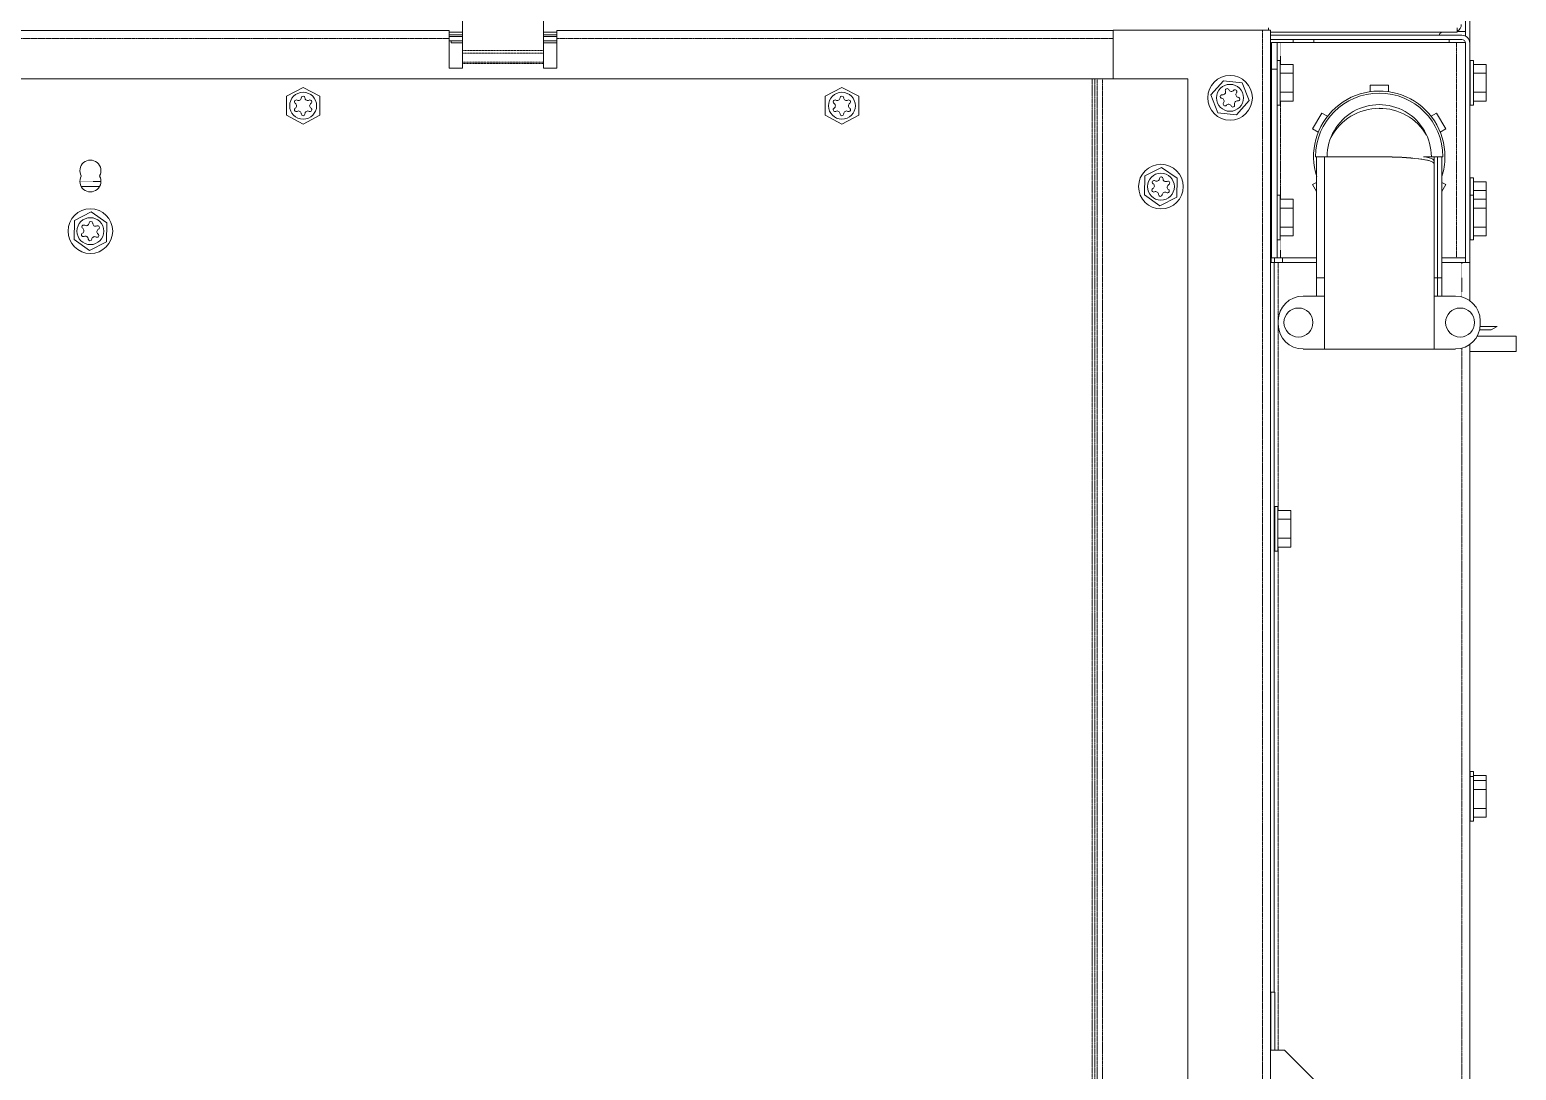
# Model space of a CAD drawing. Header units: millimetres. Extents: x 60499 to 556746, y 248297 to 497145.
# Drawn here: x 197580 to 209166, y 451519 to 459628 of the extents above; entities that cross this region are included whole.
import ezdxf

# ---------------------------------------------------------------- set-up
doc = ezdxf.new("R2010")
doc.units = ezdxf.units.MM
doc.linetypes.add('PHANTOM', pattern=[20, 10, -2, 2, -2, 2, -2])

msp = doc.modelspace()

# ---------------------------------------------------------------- linework, layer by layer
at = {"color": 7, "lineweight": 13, "ltscale": 0.018546}
for p, q in [((200954, 460090), (200954, 459467)), ((201584, 460090), (201584, 459467))]:
    msp.add_line(p, q, dxfattribs=at)
at = {"color": 7, "lineweight": 13, "ltscale": 0.012852}
msp.add_line((208770, 460009), (208770, 459577), dxfattribs=at)
at = {"color": 7, "lineweight": 13, "ltscale": 0.014499}
msp.add_line((208803, 460009), (208803, 459522), dxfattribs=at)
at = {"color": 7, "lineweight": 13, "ltscale": 0.03937}
for p, q in [((200849, 459622), (194131, 459622)), ((206024, 459622), (201689, 459622)), ((206024, 459623), (207187, 459623)), ((207250, 459623), (207250, 442440)), ((207250, 459609), (208704, 459609)), ((207250, 459584), (208741, 459584)), ((207250, 459551), (208741, 459551)), ((207328, 459529), (208701, 459529)), ((207328, 459529), (208701, 459529)), ((208741, 459585), (207587, 459585)), ((208770, 457849), (208770, 459529)), ((208770, 457814), (208770, 459522)), ((208803, 457814), (208803, 459522)), ((207259, 457849), (207259, 459319)), ((207302, 459319), (207302, 457849)), ((190444, 459245), (205861, 459245)), ((205941, 459245), (206606, 459245)), ((206606, 459245), (206606, 443077)), ((207255, 459135), (207255, 458429)), ((207610, 458638), (207610, 457693)), ((207670, 457693), (207670, 458638)), ((208526, 458638), (208526, 457693)), ((208551, 457552), (208551, 458638)), ((208586, 457693), (208586, 458638)), ((207280, 452128), (207280, 457814)), ((208526, 457139), (207670, 457139)), ((208803, 457175), (208803, 441488))]:
    msp.add_line(p, q, dxfattribs=at)
at = {"color": 7, "lineweight": 13, "ltscale": 0.001865}
for p, q in [((200849, 459622), (200849, 459559)), ((201689, 459622), (201689, 459559)), ((207187, 459623), (207250, 459623))]:
    msp.add_line(p, q, dxfattribs=at)
at = {"color": 7, "lineweight": 13, "ltscale": 0.01125}
msp.add_line((206024, 459623), (206024, 459245), dxfattribs=at)
at = {"color": 7, "linetype": 'PHANTOM', "lineweight": 13, "ltscale": 0.03937}
for p, q in [((207187, 459623), (207187, 442440)), ((200849, 459559), (194131, 459560)), ((206024, 459559), (201689, 459559)), ((208701, 457849), (208701, 459529)), ((205861, 459245), (205861, 443077)), ((205880, 459245), (205880, 443077)), ((205900, 443077), (205900, 459245)), ((205941, 443077), (205941, 459245)), ((207328, 459071), (207328, 458307)), ((207309, 455882), (207309, 457814)), ((208741, 457146), (208741, 441393)), ((207309, 451676), (207309, 455596))]:
    msp.add_line(p, q, dxfattribs=at)
at = {"color": 7, "lineweight": 13, "ltscale": 0.000577551}
msp.add_line((207235, 459623), (207235, 459642), dxfattribs=at)
at = {"color": 7, "lineweight": 13, "ltscale": 0.000999991}
msp.add_line((208704, 459609), (208704, 459642), dxfattribs=at)
at = {"color": 7, "lineweight": 13, "ltscale": 0.001962}
msp.add_line((208770, 459613), (208704, 459613), dxfattribs=at)
msp.add_line((208770, 459613), (208704, 459613), dxfattribs=at)
at = {"color": 7, "lineweight": 13, "ltscale": 0.003125}
for p, q in [((200849, 459609), (200954, 459609)), ((200849, 459589), (200954, 459589)), ((200954, 459575), (200849, 459575)), ((200849, 459542), (200954, 459542)), ((201584, 459609), (201689, 459609)), ((201584, 459589), (201689, 459589)), ((201689, 459575), (201584, 459575)), ((201584, 459542), (201689, 459542)), ((200849, 459328), (200954, 459328)), ((201584, 459328), (201689, 459328))]:
    msp.add_line(p, q, dxfattribs=at)
at = {"color": 7, "lineweight": 13, "ltscale": 0.006885}
for p, q in [((200849, 459559), (200849, 459328)), ((201689, 459559), (201689, 459328))]:
    msp.add_line(p, q, dxfattribs=at)
at = {"color": 7, "lineweight": 13, "ltscale": 0.000488642}
msp.add_line((200865, 459526), (200865, 459542), dxfattribs=at)
at = {"color": 7, "lineweight": 13, "ltscale": 0.005312}
msp.add_line((207428, 459585), (207250, 459585), dxfattribs=at)
at = {"color": 7, "lineweight": 13, "ltscale": 2.31886e-05}
for p, q in [((207250, 459585), (207250, 459584)), ((208741, 459585), (208741, 459584))]:
    msp.add_line(p, q, dxfattribs=at)
at = {"color": 7, "lineweight": 13, "ltscale": 0.000989959}
msp.add_line((207250, 459584), (207250, 459551), dxfattribs=at)
at = {"color": 7, "lineweight": 13, "ltscale": 0.006911}
msp.add_line((207255, 459526), (207255, 459293), dxfattribs=at)
at = {"color": 7, "lineweight": 13, "ltscale": 1.08133e-06}
for p, q in [((207259, 459529), (207259, 459529)), ((207302, 459529), (207302, 459529))]:
    msp.add_line(p, q, dxfattribs=at)
at = {"color": 7, "lineweight": 13, "ltscale": 0.006251}
for p, q in [((207259, 459529), (207259, 459319)), ((207302, 459529), (207302, 459319))]:
    msp.add_line(p, q, dxfattribs=at)
at = {"color": 7, "lineweight": 13, "ltscale": 0.0013}
for p, q in [((207302, 459529), (207259, 459529)), ((207302, 459319), (207259, 459319)), ((207259, 457849), (207302, 457849))]:
    msp.add_line(p, q, dxfattribs=at)
at = {"color": 7, "linetype": 'PHANTOM', "lineweight": 13, "ltscale": 0.005126}
msp.add_line((207328, 459529), (207328, 459357), dxfattribs=at)
at = {"color": 7, "lineweight": 13, "ltscale": 0.000660273}
for p, q in [((207428, 459551), (207428, 459529)), ((207587, 459551), (207587, 459529)), ((208644, 459529), (208644, 459551))]:
    msp.add_line(p, q, dxfattribs=at)
at = {"color": 7, "lineweight": 13, "ltscale": 0.001273}
msp.add_line((208727, 459529), (208769, 459529), dxfattribs=at)
at = {"color": 7, "lineweight": 13, "ltscale": 2.10259e-06}
msp.add_line((208727, 459529), (208727, 459529), dxfattribs=at)
at = {"color": 7, "lineweight": 13, "ltscale": 0.000637865}
for p, q in [((200954, 459467), (200954, 459445)), ((201584, 459467), (201584, 459445))]:
    msp.add_line(p, q, dxfattribs=at)
at = {"color": 7, "linetype": 'PHANTOM', "lineweight": 13, "ltscale": 0.01875}
for p, q in [((201584, 459467), (200954, 459467)), ((201584, 459445), (200954, 459445)), ((200954, 459375), (201584, 459375)), ((200954, 459365), (201584, 459365))]:
    msp.add_line(p, q, dxfattribs=at)
at = {"color": 7, "lineweight": 13, "ltscale": 0.002087}
for p, q in [((200954, 459445), (200954, 459375)), ((201584, 459445), (201584, 459375))]:
    msp.add_line(p, q, dxfattribs=at)
at = {"color": 7, "lineweight": 13, "ltscale": 0.000737468}
for p, q in [((207302, 459388), (207327, 459388)), ((207302, 459040), (207327, 459040)), ((207302, 458338), (207327, 458338)), ((207302, 457990), (207327, 457990))]:
    msp.add_line(p, q, dxfattribs=at)
at = {"color": 7, "lineweight": 13, "ltscale": 0.005178}
for p, q in [((207327, 459214), (207327, 459388)), ((208832, 459214), (208832, 459388)), ((207327, 458164), (207327, 458338)), ((208832, 458164), (208832, 458338)), ((208832, 453633), (208832, 453807))]:
    msp.add_line(p, q, dxfattribs=at)
at = {"color": 7, "lineweight": 13, "ltscale": 0.001518}
for p, q in [((208806, 459388), (208806, 459337)), ((208806, 458338), (208806, 458287)), ((208832, 453797), (208832, 453848)), ((208806, 453807), (208806, 453756))]:
    msp.add_line(p, q, dxfattribs=at)
at = {"color": 7, "lineweight": 13, "ltscale": 0.000762579}
for p, q in [((208806, 459388), (208832, 459388)), ((208806, 459040), (208832, 459040)), ((208806, 458474), (208832, 458474)), ((208806, 458338), (208832, 458338)), ((208806, 457991), (208832, 457991)), ((208806, 453848), (208832, 453848)), ((208806, 453807), (208832, 453807)), ((208806, 453459), (208832, 453459))]:
    msp.add_line(p, q, dxfattribs=at)
at = {"color": 7, "lineweight": 13, "ltscale": 0.000299289}
msp.add_line((200954, 459365), (200954, 459375), dxfattribs=at)
at = {"color": 7, "lineweight": 13, "ltscale": 0.001096}
for p, q in [((200954, 459328), (200954, 459365)), ((201584, 459365), (201584, 459328))]:
    msp.add_line(p, q, dxfattribs=at)
at = {"color": 7, "lineweight": 13, "ltscale": 0.000299228}
msp.add_line((201584, 459365), (201584, 459375), dxfattribs=at)
at = {"color": 7, "lineweight": 13, "ltscale": 0.000262523}
for p, q in [((207259, 459293), (207250, 459293)), ((207259, 459135), (207250, 459135)), ((207259, 458244), (207250, 458244)), ((207259, 458085), (207250, 458085))]:
    msp.add_line(p, q, dxfattribs=at)
at = {"color": 7, "lineweight": 13, "ltscale": 0.003}
for p, q in [((207327, 459357), (207428, 459357)), ((207327, 459288), (207428, 459288)), ((208832, 459357), (208932, 459357)), ((208832, 459288), (208932, 459288)), ((207327, 459140), (207428, 459140)), ((207327, 459071), (207428, 459071)), ((208832, 459140), (208932, 459140)), ((208832, 459071), (208932, 459071)), ((208832, 458442), (208932, 458442)), ((208832, 458374), (208932, 458374)), ((207327, 458307), (207428, 458307)), ((207327, 458238), (207428, 458238)), ((208832, 458307), (208932, 458307)), ((208832, 458238), (208932, 458238)), ((207327, 458090), (207428, 458090)), ((207327, 458022), (207428, 458022)), ((208832, 458090), (208932, 458090)), ((208832, 458022), (208932, 458022)), ((207308, 455882), (207409, 455882)), ((207308, 455813), (207409, 455813)), ((207308, 455665), (207409, 455665)), ((207308, 455596), (207409, 455596)), ((208832, 453817), (208932, 453817)), ((208832, 453776), (208932, 453776)), ((208832, 453707), (208932, 453707)), ((208832, 453559), (208932, 453559)), ((208832, 453490), (208932, 453490))]:
    msp.add_line(p, q, dxfattribs=at)
at = {"color": 7, "lineweight": 13, "ltscale": 0.00205}
for p, q in [((207428, 459357), (207428, 459288)), ((208932, 459357), (208932, 459288)), ((207428, 458307), (207428, 458238)), ((208932, 458307), (208932, 458238)), ((208932, 453776), (208932, 453707))]:
    msp.add_line(p, q, dxfattribs=at)
at = {"color": 7, "lineweight": 13, "ltscale": 0.004405}
for p, q in [((207428, 459288), (207428, 459140)), ((208932, 459288), (208932, 459140)), ((199711, 459178), (199580, 459109)), ((199842, 459109), (199711, 459178)), ((203910, 459178), (203779, 459109)), ((204041, 459109), (203910, 459178)), ((206883, 459230), (206786, 459119)), ((207030, 459213), (206883, 459230)), ((207084, 459075), (207030, 459213)), ((199580, 459109), (199580, 458961)), ((199842, 458961), (199842, 459109)), ((203779, 459109), (203779, 458961)), ((204041, 458961), (204041, 459109)), ((206786, 459119), (206839, 458981)), ((206986, 458964), (207084, 459075)), ((199580, 458961), (199711, 458892)), ((199711, 458892), (199842, 458961)), ((203779, 458961), (203910, 458892)), ((203910, 458892), (204041, 458961)), ((206839, 458981), (206986, 458964)), ((206270, 458488), (206268, 458340)), ((206402, 458555), (206270, 458488)), ((206523, 458470), (206402, 458555)), ((206521, 458322), (206523, 458470)), ((206268, 458340), (206389, 458255)), ((206389, 458255), (206521, 458322)), ((207428, 458238), (207428, 458090)), ((208932, 458238), (208932, 458090)), ((197928, 458141), (197926, 457993)), ((198060, 458208), (197928, 458141)), ((198180, 458123), (198060, 458208)), ((198178, 457975), (198180, 458123)), ((197926, 457993), (198046, 457908)), ((198046, 457908), (198178, 457975)), ((207409, 455813), (207409, 455665)), ((208932, 453707), (208932, 453559))]:
    msp.add_line(p, q, dxfattribs=at)
at = {"color": 7, "lineweight": 13, "ltscale": 7.49723e-05}
for p, q in [((208806, 459362), (208803, 459362)), ((208806, 459320), (208803, 459320)), ((208806, 459319), (208803, 459319)), ((208803, 459283), (208806, 459283)), ((208806, 459214), (208803, 459214)), ((208806, 459214), (208803, 459214)), ((208803, 459193), (208806, 459193)), ((208806, 459139), (208803, 459139)), ((208806, 459110), (208803, 459110)), ((208803, 459103), (208806, 459103)), ((208806, 459066), (208803, 459066)), ((207258, 458447), (207255, 458447)), ((208806, 458312), (208803, 458312)), ((208806, 458270), (208803, 458270)), ((208806, 458269), (208803, 458269)), ((208803, 458233), (208806, 458233)), ((208806, 458164), (208803, 458164)), ((208806, 458164), (208803, 458164)), ((208803, 458143), (208806, 458143)), ((208806, 458090), (208803, 458090)), ((208806, 458060), (208803, 458060)), ((208803, 458054), (208806, 458054)), ((208806, 458017), (208803, 458017))]:
    msp.add_line(p, q, dxfattribs=at)
at = {"color": 7, "lineweight": 13, "ltscale": 0.00366}
for p, q in [((208806, 459337), (208806, 459214)), ((208806, 458287), (208806, 458164)), ((208806, 453756), (208806, 453633))]:
    msp.add_line(p, q, dxfattribs=at)
at = {"color": 7, "lineweight": 13, "ltscale": 0.000547995}
msp.add_line((205880, 459245), (205861, 459245), dxfattribs=at)
at = {"color": 7, "lineweight": 13, "ltscale": 0.000591128}
msp.add_line((205880, 459245), (205900, 459245), dxfattribs=at)
at = {"color": 7, "lineweight": 13, "ltscale": 0.001248}
msp.add_line((205900, 459245), (205941, 459245), dxfattribs=at)
at = {"color": 7, "lineweight": 13, "ltscale": 0.005172}
for p, q in [((207327, 459214), (207327, 459040)), ((208832, 459214), (208832, 459040)), ((207327, 458164), (207327, 457990)), ((208832, 458164), (208832, 457991)), ((208832, 453633), (208832, 453459))]:
    msp.add_line(p, q, dxfattribs=at)
at = {"color": 7, "lineweight": 13, "ltscale": 0.0015}
for p, q in [((208027, 459195), (208027, 459145)), ((208169, 459145), (208169, 459195)), ((207651, 458978), (207694, 458953)), ((208502, 458953), (208545, 458978)), ((207623, 458829), (207579, 458855)), ((208617, 458855), (208573, 458829))]:
    msp.add_line(p, q, dxfattribs=at)
at = {"color": 7, "lineweight": 13, "ltscale": 0.00425}
for p, q in [((208169, 459195), (208027, 459195)), ((207579, 458855), (207651, 458978)), ((208545, 458978), (208617, 458855))]:
    msp.add_line(p, q, dxfattribs=at)
at = {"color": 7, "lineweight": 13, "ltscale": 0.003659}
for p, q in [((208806, 459214), (208806, 459091)), ((208806, 458164), (208806, 458041)), ((207283, 455862), (207283, 455739)), ((207283, 455739), (207283, 455616)), ((208806, 453633), (208806, 453510))]:
    msp.add_line(p, q, dxfattribs=at)
at = {"color": 7, "lineweight": 13, "ltscale": 0.002046}
for p, q in [((207428, 459140), (207428, 459071)), ((208932, 459140), (208932, 459071)), ((207428, 458090), (207428, 458022)), ((208932, 458090), (208932, 458022)), ((208932, 453559), (208932, 453490))]:
    msp.add_line(p, q, dxfattribs=at)
at = {"color": 7, "lineweight": 13, "ltscale": 0.001514}
for p, q in [((208806, 459091), (208806, 459040)), ((208806, 458041), (208806, 457991)), ((208806, 453510), (208806, 453459))]:
    msp.add_line(p, q, dxfattribs=at)
at = {"color": 7, "lineweight": 13, "ltscale": 0.000229723}
msp.add_line((207602, 458638), (207610, 458638), dxfattribs=at)
at = {"color": 7, "lineweight": 13, "ltscale": 0.001794}
for p, q in [((207610, 458638), (207670, 458638)), ((208526, 458638), (208586, 458638)), ((207670, 457693), (207610, 457693)), ((208586, 457693), (208526, 457693)), ((207670, 457552), (207610, 457552)), ((208586, 457552), (208526, 457552))]:
    msp.add_line(p, q, dxfattribs=at)
at = {"color": 7, "lineweight": 13, "ltscale": 0.000651562}
msp.add_line((207670, 458638), (207692, 458638), dxfattribs=at)
at = {"color": 7, "lineweight": 13, "ltscale": 0.011646}
msp.add_line((208084, 458638), (207692, 458638), dxfattribs=at)
at = {"color": 7, "lineweight": 13, "ltscale": 0.000955657}
msp.add_line((208116, 458638), (208084, 458638), dxfattribs=at)
at = {"color": 7, "lineweight": 13, "ltscale": 0.000430732}
msp.add_line((208084, 458638), (208098, 458638), dxfattribs=at)
at = {"color": 7, "lineweight": 13, "ltscale": 0.000524927}
msp.add_line((208098, 458638), (208116, 458638), dxfattribs=at)
at = {"color": 7, "lineweight": 13, "ltscale": 0.001851}
msp.add_line((208504, 458638), (208442, 458638), dxfattribs=at)
at = {"color": 7, "lineweight": 13, "ltscale": 0.000651442}
msp.add_line((208504, 458638), (208526, 458638), dxfattribs=at)
at = {"color": 7, "lineweight": 13, "ltscale": 0.000169895}
msp.add_line((208526, 458591), (208526, 458585), dxfattribs=at)
at = {"color": 7, "lineweight": 13, "ltscale": 0.000229843}
msp.add_line((208586, 458638), (208594, 458638), dxfattribs=at)
at = {"color": 7, "lineweight": 13, "ltscale": 0.001331}
msp.add_line((207258, 458473), (207258, 458429), dxfattribs=at)
at = {"color": 7, "lineweight": 13, "ltscale": 2.46303e-05}
msp.add_line((207258, 458473), (207259, 458473), dxfattribs=at)
at = {"color": 7, "lineweight": 13, "ltscale": 0.001516}
for p, q in [((208806, 458474), (208806, 458423)), ((207283, 455913), (207283, 455862)), ((207283, 455616), (207283, 455565))]:
    msp.add_line(p, q, dxfattribs=at)
at = {"color": 7, "lineweight": 13, "ltscale": 0.004165}
msp.add_line((208832, 458334), (208832, 458474), dxfattribs=at)
at = {"color": 7, "linetype": 'PHANTOM', "lineweight": 13, "ltscale": 0.0049}
msp.add_line((197971, 458446), (198135, 458446), dxfattribs=at)
at = {"color": 7, "lineweight": 13, "ltscale": 0.004287}
msp.add_line((197981, 458406), (198125, 458406), dxfattribs=at)
at = {"color": 7, "lineweight": 13, "ltscale": 0.000262283}
msp.add_line((207250, 458429), (207259, 458429), dxfattribs=at)
msp.add_line((207250, 458429), (207259, 458429), dxfattribs=at)
msp.add_line((207250, 458429), (207259, 458429), dxfattribs=at)
at = {"color": 7, "lineweight": 13, "ltscale": 0.000262403}
msp.add_line((207259, 458429), (207250, 458429), dxfattribs=at)
at = {"color": 7, "lineweight": 13, "ltscale": 0.001059}
for p, q in [((207579, 458421), (207610, 458438)), ((208586, 458438), (208617, 458421))]:
    msp.add_line(p, q, dxfattribs=at)
at = {"color": 7, "lineweight": 13, "ltscale": 0.001834}
for p, q in [((207610, 458367), (207579, 458421)), ((208617, 458421), (208586, 458367))]:
    msp.add_line(p, q, dxfattribs=at)
at = {"color": 7, "lineweight": 13, "ltscale": 7.52126e-05}
for p, q in [((208806, 458448), (208803, 458448)), ((208806, 458406), (208803, 458406)), ((208806, 458404), (208803, 458404)), ((208803, 458368), (208806, 458368)), ((208806, 453822), (208803, 453822))]:
    msp.add_line(p, q, dxfattribs=at)
at = {"color": 7, "lineweight": 13, "ltscale": 0.002513}
msp.add_line((208806, 458423), (208806, 458338), dxfattribs=at)
at = {"color": 7, "lineweight": 13, "ltscale": 0.002048}
for p, q in [((208932, 458442), (208932, 458374)), ((207409, 455882), (207409, 455813)), ((207409, 455665), (207409, 455596))]:
    msp.add_line(p, q, dxfattribs=at)
at = {"color": 7, "lineweight": 13, "ltscale": 0.001981}
msp.add_line((208932, 458374), (208932, 458307), dxfattribs=at)
at = {"color": 7, "lineweight": 13, "ltscale": 0.008076}
msp.add_line((207255, 458085), (207255, 457814), dxfattribs=at)
at = {"color": 7, "linetype": 'PHANTOM', "lineweight": 13, "ltscale": 0.005124}
msp.add_line((207328, 458022), (207328, 457849), dxfattribs=at)
at = {"color": 7, "lineweight": 13, "ltscale": 0.000902551}
for p, q in [((207280, 457814), (207250, 457814)), ((207250, 452128), (207280, 452128))]:
    msp.add_line(p, q, dxfattribs=at)
at = {"color": 7, "lineweight": 13, "ltscale": 2.16266e-06}
msp.add_line((207280, 457814), (207280, 457814), dxfattribs=at)
at = {"color": 7, "linetype": 'PHANTOM', "lineweight": 13, "ltscale": 0.001062}
msp.add_line((207281, 457849), (207281, 457814), dxfattribs=at)
at = {"color": 7, "lineweight": 13, "ltscale": 0.008951}
for p, q in [((207309, 457814), (207610, 457814)), ((207610, 457814), (207309, 457814))]:
    msp.add_line(p, q, dxfattribs=at)
at = {"color": 7, "lineweight": 13, "ltscale": 0.008391}
msp.add_line((207610, 457849), (207328, 457849), dxfattribs=at)
at = {"color": 7, "lineweight": 13, "ltscale": 0.001065}
msp.add_line((207343, 457849), (207343, 457814), dxfattribs=at)
at = {"color": 7, "lineweight": 13, "ltscale": 0.003414}
msp.add_line((208701, 457849), (208586, 457849), dxfattribs=at)
at = {"color": 7, "lineweight": 13, "ltscale": 0.004614}
for p, q in [((208586, 457814), (208741, 457814)), ((208741, 457814), (208586, 457814))]:
    msp.add_line(p, q, dxfattribs=at)
at = {"color": 7, "linetype": 'PHANTOM', "lineweight": 13, "ltscale": 0.007986}
msp.add_line((208741, 457814), (208741, 457545), dxfattribs=at)
at = {"color": 7, "lineweight": 13, "ltscale": 0.000990019}
msp.add_line((208770, 457814), (208803, 457814), dxfattribs=at)
at = {"color": 7, "lineweight": 13, "ltscale": 0.008858}
msp.add_line((208803, 457814), (208803, 457516), dxfattribs=at)
at = {"color": 7, "lineweight": 13, "ltscale": 0.004197}
for p, q in [((207610, 457693), (207610, 457552)), ((207670, 457552), (207670, 457693)), ((208526, 457693), (208526, 457552)), ((208586, 457552), (208586, 457693))]:
    msp.add_line(p, q, dxfattribs=at)
at = {"color": 7, "lineweight": 13, "ltscale": 0.00315}
for p, q in [((207504, 457552), (207610, 457552)), ((208586, 457552), (208692, 457552))]:
    msp.add_line(p, q, dxfattribs=at)
at = {"color": 7, "lineweight": 13, "ltscale": 0.001023}
for p, q in [((207644, 457552), (207610, 457552)), ((208586, 457552), (208551, 457552))]:
    msp.add_line(p, q, dxfattribs=at)
at = {"color": 7, "lineweight": 13, "ltscale": 0.012275}
for p, q in [((207670, 457139), (207670, 457552)), ((208526, 457552), (208526, 457139))]:
    msp.add_line(p, q, dxfattribs=at)
at = {"color": 7, "lineweight": 13, "ltscale": 0.000774954}
for p, q in [((207311, 457333), (207311, 457359)), ((208885, 457333), (208885, 457359))]:
    msp.add_line(p, q, dxfattribs=at)
at = {"color": 7, "lineweight": 13, "ltscale": 0.003916}
msp.add_line((209016, 457316), (208884, 457316), dxfattribs=at)
at = {"color": 7, "lineweight": 13, "ltscale": 0.001604}
msp.add_line((209016, 457316), (208970, 457288), dxfattribs=at)
at = {"color": 7, "lineweight": 13, "ltscale": 0.009063}
msp.add_line((209166, 457240), (208861, 457240), dxfattribs=at)
at = {"color": 7, "lineweight": 13, "ltscale": 0.002679}
msp.add_line((208970, 457288), (208880, 457288), dxfattribs=at)
at = {"color": 7, "lineweight": 13, "ltscale": 0.003542}
msp.add_line((209166, 457240), (209166, 457121), dxfattribs=at)
at = {"color": 7, "lineweight": 13, "ltscale": 0.004945}
for p, q in [((207504, 457139), (207670, 457139)), ((208526, 457139), (208692, 457139))]:
    msp.add_line(p, q, dxfattribs=at)
at = {"color": 7, "lineweight": 13, "ltscale": 0.010788}
msp.add_line((209166, 457121), (208803, 457121), dxfattribs=at)
at = {"color": 7, "lineweight": 13, "ltscale": 0.000762459}
for p, q in [((207283, 455913), (207308, 455913)), ((207283, 455565), (207308, 455565))]:
    msp.add_line(p, q, dxfattribs=at)
at = {"color": 7, "lineweight": 13, "ltscale": 0.005175}
for q in [(207308, 455913), (207308, 455565)]:
    msp.add_line((207308, 455739), q, dxfattribs=at)
at = {"color": 7, "lineweight": 13, "ltscale": 7.98984e-05}
for p, q in [((207283, 455887), (207280, 455887)), ((207283, 455845), (207280, 455845)), ((207283, 455843), (207280, 455843)), ((207280, 455808), (207283, 455808)), ((207283, 455739), (207280, 455739)), ((207280, 455718), (207283, 455718)), ((207283, 455664), (207280, 455664)), ((207283, 455634), (207280, 455634)), ((207280, 455628), (207283, 455628)), ((207283, 455591), (207280, 455591))]:
    msp.add_line(p, q, dxfattribs=at)
at = {"color": 7, "lineweight": 13, "ltscale": 0.001206}
msp.add_line((208806, 453848), (208806, 453807), dxfattribs=at)
at = {"color": 7, "lineweight": 13, "ltscale": 7.50925e-05}
for p, q in [((208806, 453781), (208803, 453781)), ((208806, 453739), (208803, 453739)), ((208806, 453738), (208803, 453738)), ((208803, 453702), (208806, 453702)), ((208806, 453633), (208803, 453633)), ((208806, 453633), (208803, 453633)), ((208803, 453612), (208806, 453612)), ((208806, 453558), (208803, 453558)), ((208806, 453529), (208803, 453529)), ((208803, 453523), (208806, 453523)), ((208806, 453485), (208803, 453485))]:
    msp.add_line(p, q, dxfattribs=at)
at = {"color": 7, "lineweight": 13, "ltscale": 0.001207}
msp.add_line((208932, 453817), (208932, 453776), dxfattribs=at)
at = {"color": 7, "lineweight": 13, "ltscale": 0.013434}
for p, q in [((207254, 451676), (207254, 452128)), ((207283, 451676), (207283, 452128))]:
    msp.add_line(p, q, dxfattribs=at)
at = {"color": 7, "lineweight": 13, "ltscale": 0.003295}
msp.add_line((207250, 451676), (207360, 451676), dxfattribs=at)
at = {"color": 7, "lineweight": 13, "ltscale": 0.013258}
msp.add_line((207360, 451676), (207675, 451361), dxfattribs=at)
at = {"color": 7, "lineweight": 13, "ltscale": 0.03937}
for points in [[(208442, 458638), (208467, 458634), (208488, 458630)], [(208488, 458630), (208504, 458625), (208515, 458619), (208520, 458614), (208524, 458606)]]:
    msp.add_lwpolyline(points, dxfattribs=at)
for centre, radius in [((206935, 459097), 174), ((206935, 459097), 105), ((199711, 459035), 105), ((203910, 459035), 105), ((206396, 458405), 174), ((206396, 458405), 105), ((198053, 458058), 174), ((198053, 458058), 105), ((207468, 457346), 113), ((208728, 457346), 113)]:
    msp.add_circle(centre, radius, dxfattribs=at)
for centre, radius, start, end in [((208592, 459584), 25.2, 105.5492, 144.7826), ((206878, 459143), 22.4, 262.1228, 20.009), ((206912, 459155), 14.1, 22.1273, 200.0045), ((206946, 459169), 22.4, 202.1228, 320.009), ((206974, 459146), 14.1, 322.1271, 140.0073), ((208098, 458638), 512, 0, 197.7662), ((199657, 459066), 14.1, 61.0569, 238.937), ((199638, 459035), 22.4, 301.0612, 58.9327), ((199674, 459098), 22.4, 241.0569, 358.9431), ((199711, 459097), 14.1, 1.0614, 178.9386), ((199747, 459098), 22.4, 181.0569, 298.9431), ((199765, 459066), 14.1, 301.0612, 118.9414), ((199784, 459035), 22.4, 121.0612, 238.9327), ((203856, 459066), 14.1, 61.0569, 238.937), ((203837, 459035), 22.4, 301.0612, 58.9327), ((203873, 459098), 22.4, 241.0569, 358.9431), ((203910, 459097), 14.1, 1.0614, 178.9386), ((203946, 459098), 22.4, 181.0569, 298.9431), ((203964, 459066), 14.1, 301.0612, 118.9414), ((203983, 459035), 22.4, 121.0612, 238.9327), ((206873, 459107), 14.1, 82.1228, 260.0029), ((206867, 459071), 22.4, 322.1271, 79.9986), ((206896, 459048), 14.1, 142.1271, 320.0073), ((206923, 459025), 22.4, 22.1228, 140.009), ((206957, 459039), 14.1, 202.1273, 20.0045), ((206992, 459051), 22.4, 82.1228, 200.009), ((207003, 459123), 22.4, 142.1271, 259.9986), ((206997, 459087), 14.1, 262.1228, 80.0029), ((208098, 458638), 496, 360, 179.9923), ((208098, 458638), 406, 360, 180.0023), ((199657, 459004), 14.1, 121.0612, 298.9414), ((199674, 458972), 22.4, 1.0569, 118.9431), ((199711, 458972), 14.1, 181.0614, 358.9386), ((199747, 458972), 22.4, 61.0569, 178.9431), ((199765, 459004), 14.1, 241.0569, 58.937), ((203856, 459004), 14.1, 121.0612, 298.9414), ((203873, 458972), 22.4, 1.0569, 118.9431), ((203910, 458972), 14.1, 181.0614, 358.9386), ((203946, 458972), 22.4, 61.0569, 178.9431), ((203964, 459004), 14.1, 241.0569, 58.937), ((208101, 458585), 431, 90.4361, 152.0416), ((208101, 458591), 424, 30.5059, 90.4353), ((198053, 458529), 82.3, 330, 210), ((208475, 458595), 50.1, 358.4329, 12.228), ((208098, 458638), 512, 342.2334, 0), ((198053, 458446), 82.3, 150, 30), ((206343, 458439), 14.1, 57.9606, 235.8407), ((206363, 458470), 22.4, 237.9606, 355.832), ((206399, 458467), 14.1, 357.9562, 175.8364), ((206435, 458466), 22.4, 177.9563, 295.8424), ((206340, 458377), 14.1, 117.9607, 295.838), ((206323, 458409), 22.4, 297.9563, 55.8424), ((206356, 458344), 22.4, 357.9563, 115.8424), ((206392, 458343), 14.1, 177.9562, 355.8364), ((206429, 458340), 22.4, 57.9606, 175.832), ((206448, 458371), 14.1, 237.9606, 55.8407), ((206451, 458433), 14.1, 297.9607, 115.838), ((206468, 458401), 22.4, 117.9563, 235.8424), ((198001, 458092), 14.1, 57.9606, 235.8407), ((198020, 458123), 22.4, 237.9606, 355.832), ((198056, 458120), 14.1, 357.9562, 175.8364), ((198093, 458119), 22.4, 177.9563, 295.8424), ((197997, 458030), 14.1, 117.9607, 295.838), ((197980, 458062), 22.4, 297.9563, 55.8424), ((198013, 457997), 22.4, 357.9563, 115.8424), ((198050, 457996), 14.1, 177.9562, 355.8364), ((198086, 457993), 22.4, 57.9606, 175.832), ((198105, 458024), 14.1, 237.9606, 55.8407), ((198109, 458086), 14.1, 297.9607, 115.838), ((198126, 458054), 22.4, 117.9563, 235.8424), ((207504, 457359), 193, 90, 180), ((208692, 457359), 193, 0, 90), ((207504, 457333), 193, 180, 270), ((208692, 457333), 193, 270, 0)]:
    msp.add_arc(centre, radius, start, end, dxfattribs=at)
for centre, major_axis, ratio, start_param, end_param in [((208678, 459669), (-59.6, 0), 1, 2.022568, 3.141593), ((201606, 459526), (741, 0), 0.000156, 3.141593, 3.636907), ((201606, 459526), (741, 0), 0.000156, 4.682906, 4.82487), ((207903, 459526), (741, 0), 0.000156, 3.631182, 3.655926), ((207328, 459529), (-69.7, 0), 0.000156, 4.712389, 6.283185), ((207328, 459529), (-26, 0), 0.000156, 4.712389, 6.283185), ((208592, 459584), (-25.2, 0), 1, 5.668526, 6.2496), ((208701, 459529), (26, 0), 0.000156, 4.712389, 6.283185), ((208701, 459529), (69.7, 0), 0.000156, 4.712389, 6.283185), ((208741, 459522), (-62.7, 0), 1, 3.141593, 4.712389), ((208741, 459522), (-29.4, 0), 1, 3.141593, 4.712389), ((208098, 458585), (428, 0), 0.123897, 0.0151, 1.529561), ((208101, 458585), (424, 0), 0.122957, 6.283178, 7.820024), ((207309, 457814), (62.7, 0), 0.000156, 1.570796, 2.833961), ((207309, 457814), (29.4, 0), 0.000156, 1.570796, 3.141593), ((207328, 457849), (-26, 0), 0.000156, 4.712389, 6.283185), ((208701, 457849), (69.7, 0), 0.000156, 4.712389, 6.283185), ((208741, 457814), (-29.4, 0), 0.000156, 1.570796, 3.141593), ((208741, 457814), (-62.7, 0), 0.000156, 1.570796, 3.141593), ((207309, 452128), (29.4, 0), 0.000156, 2.653243, 3.141593)]:
    msp.add_ellipse(centre, major_axis=major_axis, ratio=ratio, start_param=start_param, end_param=end_param, dxfattribs=at)

doc.saveas('drawing.dxf')
